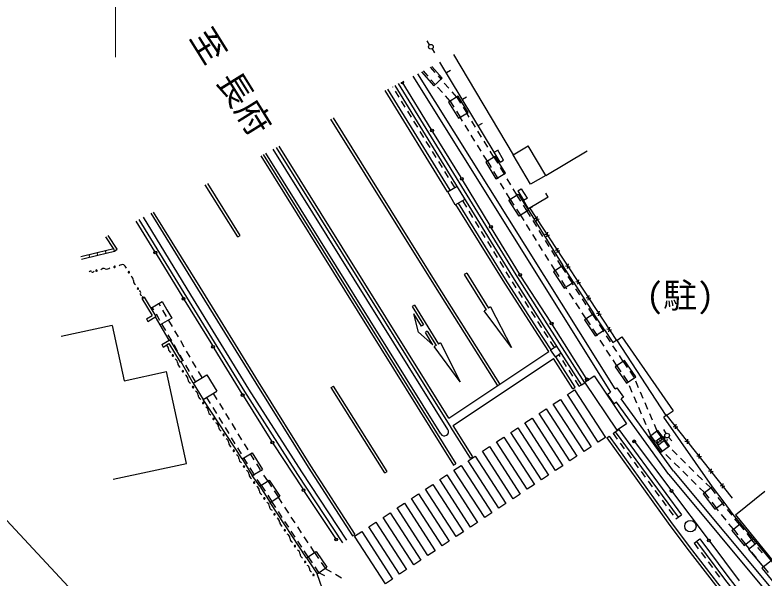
# Model space of a CAD drawing. Units: millimetres, scale not verified. Extents: x 40000 to 680000, y 20000 to 380000.
# Drawn here: x 140712 to 180416, y 322489 to 352311 of the extents above; entities that cross this region are included whole.
import ezdxf
from ezdxf.enums import TextEntityAlignment as Align

# ---------------------------------------------------------------- set-up
doc = ezdxf.new("R2010")
doc.units = ezdxf.units.MM
doc.header["$LTSCALE"] = 1000
for name, color, linetype, lineweight in [('M-BGD', 7, 'Continuous', 25), ('M-STR-HTXT', 7, 'Continuous', 13), ('M-STR-STRC', 7, 'Continuous', 25)]:
    doc.layers.add(name, color=color, linetype=linetype, lineweight=lineweight)
doc.styles.add('ＭＳ ゴシック', font='')
doc.styles.get('ＭＳ ゴシック').set_extended_font_data('MS Gothic')

msp = doc.modelspace()

# ---------------------------------------------------------------- linework, layer by layer
at = {"layer": 'M-BGD'}
for p, q in [((162662, 350735), (162528, 350946)), ((162793, 350522), (162923, 350309)), ((163928, 350223), (167081, 344904)), ((166087, 345047), (163208, 349819)), ((162694, 349550), (162941, 349268)), ((161766, 349064), (172238, 332331)), ((172483, 332504), (162030, 349202)), ((162320, 349354), (162568, 349072)), ((163106, 349080), (163264, 348900)), ((163547, 349257), (163761, 349387)), ((162749, 346258), (161204, 348770)), ((162733, 348884), (162956, 348629)), ((163270, 348894), (163264, 348900)), ((163685, 348427), (163436, 348707)), ((160721, 348492), (160710, 348511)), ((161048, 347959), (160852, 348279)), ((163335, 348208), (163084, 348487)), ((164101, 347960), (163851, 348240)), ((163752, 347743), (163502, 348022)), ((164101, 347960), (164298, 347641)), ((164394, 347854), (164608, 347983)), ((161375, 347427), (161179, 347746)), ((163752, 347743), (163950, 347425)), ((164430, 347429), (164628, 347110)), ((161702, 346894), (161506, 347214)), ((164082, 347212), (164280, 346894)), ((164756, 346902), (164629, 347109)), ((162029, 346361), (161833, 346681)), ((164406, 346689), (164281, 346893)), ((165085, 346371), (164888, 346690)), ((164734, 346158), (164537, 346477)), ((165240, 346450), (165454, 346579)), ((162356, 345829), (162160, 346148)), ((164324, 343701), (162828, 346131)), ((165062, 345626), (164866, 345945)), ((165413, 345839), (165216, 346158)), ((162683, 345296), (162487, 345615)), ((165741, 345307), (165544, 345626)), ((163630, 330360), (154385, 345201)), ((163010, 344763), (162814, 345083)), ((165391, 345094), (165194, 345413)), ((166069, 344775), (165872, 345094)), ((166087, 345047), (166301, 345176)), ((166087, 345047), (166268, 345153)), ((166394, 344524), (166087, 345047)), ((166575, 344630), (166268, 345153)), ((167081, 344904), (167881, 345379)), ((168807, 343816), (167881, 345379)), ((168807, 343816), (170997, 345114)), ((163248, 330122), (153985, 344992)), ((163248, 330122), (153985, 344992)), ((165719, 344562), (165522, 344881)), ((166069, 344775), (166264, 344454)), ((168007, 343342), (167081, 344904)), ((163337, 344230), (163141, 344550)), ((165719, 344562), (165914, 344241)), ((166394, 344524), (166575, 344630)), ((163664, 343698), (163467, 344017)), ((166044, 344028), (166238, 343707)), ((166394, 344241), (166589, 343920)), ((166633, 343848), (166607, 343891)), ((163991, 343165), (163794, 343485)), ((165868, 341154), (164402, 343573)), ((166289, 343624), (166257, 343677)), ((166955, 343312), (166761, 343634)), ((168807, 343816), (168007, 343342)), ((163616, 342947), (164120, 343241)), ((166611, 343089), (166418, 343410)), ((167277, 342777), (167084, 343098)), ((167336, 342994), (167516, 343103)), ((167516, 343103), (167817, 342605)), ((164019, 342256), (163622, 342936)), ((166933, 342553), (166740, 342875)), ((167487, 342453), (167283, 342767)), ((167336, 342994), (167637, 342497)), ((168937, 342658), (167905, 342045)), ((168937, 342658), (168809, 342873)), ((164019, 342256), (164539, 342559)), ((164628, 342125), (164432, 342445)), ((167144, 342230), (166939, 342544)), ((167637, 342497), (167852, 342624)), ((167637, 342497), (167852, 342624)), ((167905, 342045), (167637, 342497)), ((167905, 342045), (167777, 342260)), ((167905, 342045), (167777, 342260)), ((164955, 341593), (164759, 341912)), ((167484, 341705), (167280, 342020)), ((167828, 341929), (167624, 342243)), ((168004, 341646), (167828, 341929)), ((167900, 341976), (169722, 339036)), ((167905, 342045), (168120, 342173)), ((167948, 342103), (172548, 335068)), ((167658, 341425), (167484, 341705)), ((168210, 341541), (168455, 341489)), ((168358, 341637), (168307, 341393)), ((147117, 341397), (148100, 339792)), ((165282, 341060), (165086, 341379)), ((167988, 340893), (167790, 341212)), ((168333, 341114), (168135, 341433)), ((165608, 340527), (165412, 340847)), ((167412, 338607), (165946, 341026)), ((168317, 340362), (168119, 340681)), ((168662, 340583), (168465, 340902)), ((168758, 340704), (169002, 340652)), ((168905, 340800), (168854, 340556)), ((145508, 340555), (145914, 339937)), ((146119, 339899), (145642, 340625)), ((165935, 339994), (165739, 340314)), ((168992, 340052), (168794, 340371)), ((145069, 339734), (145946, 339945)), ((145981, 339799), (145946, 339945)), ((145981, 339799), (146119, 339899)), ((168646, 339831), (168449, 340150)), ((169453, 339963), (169401, 339719)), ((144193, 339524), (145069, 339734)), ((144228, 339378), (145104, 339589)), ((144666, 339483), (144631, 339629)), ((145104, 339589), (145069, 339734)), ((145104, 339589), (145981, 339799)), ((145542, 339694), (145507, 339840)), ((148178, 339664), (149595, 337349)), ((166261, 339461), (166066, 339781)), ((168976, 339300), (168778, 339619)), ((169321, 339521), (169123, 339839)), ((169305, 339867), (169549, 339815)), ((166588, 338928), (166392, 339248)), ((169305, 338769), (169107, 339087)), ((169650, 338990), (169453, 339308)), ((170000, 339126), (169949, 338882)), ((166915, 338396), (166719, 338715)), ((169305, 338769), (169507, 338453)), ((169650, 338990), (169852, 338674)), ((169852, 339030), (170097, 338978)), ((169079, 336032), (167492, 338480)), ((169987, 338463), (170189, 338147)), ((170547, 338289), (170496, 338045)), ((167250, 337868), (167048, 338184)), ((169642, 338242), (169844, 337926)), ((169931, 337791), (169867, 337889)), ((170274, 338016), (170213, 338110)), ((170285, 338156), (171356, 336484)), ((170399, 338193), (170644, 338141)), ((167586, 337341), (167385, 337657)), ((170270, 337266), (170067, 337581)), ((170613, 337491), (170409, 337806)), ((147552, 337368), (147424, 337290)), ((147424, 337290), (147966, 336391)), ((147552, 337368), (148172, 336340)), ((147901, 336790), (148499, 337137)), ((148499, 337137), (148756, 336692)), ((149673, 337221), (151159, 334796)), ((167922, 336814), (167721, 337130)), ((170952, 336966), (170749, 337281)), ((170946, 337356), (171191, 337304)), ((171094, 337452), (171043, 337208)), ((148068, 336676), (147977, 336834)), ((148420, 336886), (148331, 337040)), ((170610, 336741), (170406, 337056)), ((171292, 336441), (171088, 336756)), ((147666, 336210), (147966, 336391)), ((147744, 336082), (148172, 336340)), ((148382, 336135), (148194, 336459)), ((148734, 336346), (148545, 336670)), ((168258, 336287), (168057, 336603)), ((170949, 336216), (170745, 336531)), ((171292, 336441), (171498, 336128)), ((171494, 336519), (171738, 336467)), ((171641, 336615), (171590, 336371)), ((147666, 336210), (147744, 336082)), ((148695, 335594), (148507, 335919)), ((149047, 335805), (148859, 336129)), ((168588, 335770), (168393, 336076)), ((170951, 333072), (169160, 335905)), ((170949, 336216), (171155, 335903)), ((171635, 335919), (171841, 335606)), ((145861, 335861), (143157, 335276)), ((145861, 335861), (146494, 332935)), ((148865, 335080), (148405, 335895)), ((149360, 335264), (149172, 335588)), ((168594, 335760), (168588, 335770)), ((168930, 335233), (168729, 335549)), ((171292, 335694), (171498, 335380)), ((171892, 335527), (171851, 335590)), ((171916, 335632), (172360, 334957)), ((172041, 335682), (172285, 335630)), ((172189, 335778), (172137, 335534)), ((149008, 335054), (148820, 335378)), ((171553, 335296), (171509, 335365)), ((172232, 335003), (172028, 335318)), ((172592, 335087), (172836, 335256)), ((172836, 335256), (175552, 331343)), ((148485, 334851), (148914, 335109)), ((148485, 334851), (148563, 334722)), ((148563, 334722), (148863, 334903)), ((148863, 334903), (149456, 333918)), ((148914, 335109), (149585, 333996)), ((149322, 334513), (149134, 334837)), ((149674, 334723), (149486, 335048)), ((169266, 334706), (169065, 335022)), ((169069, 334567), (169389, 334793)), ((171894, 334772), (171689, 335087)), ((172360, 334957), (172581, 335103)), ((172573, 334479), (172368, 334793)), ((175187, 331092), (172581, 335103)), ((149987, 334183), (149799, 334507)), ((151237, 334668), (152723, 332243)), ((169329, 334197), (169069, 334567)), ((169329, 334197), (169632, 334411)), ((169571, 334228), (169510, 334325)), ((172234, 334248), (172030, 334562)), ((149635, 333972), (149447, 334296)), ((149585, 333996), (149456, 333918)), ((150141, 332818), (149504, 333947)), ((150301, 333642), (150113, 333966)), ((169907, 333701), (169705, 334017)), ((172574, 333723), (172370, 334038)), ((172913, 333954), (172709, 334269)), ((172913, 333954), (173124, 333645)), ((149949, 333431), (149761, 333756)), ((172574, 333723), (172785, 333414)), ((146494, 332935), (148732, 333419)), ((149785, 328553), (148732, 333419)), ((150262, 332891), (150074, 333215)), ((150141, 332818), (150870, 333254)), ((150614, 333101), (150426, 333426)), ((150870, 333254), (151394, 332378)), ((170243, 333174), (170041, 333490)), ((172926, 333207), (173137, 332897)), ((173265, 333438), (173476, 333128)), ((150141, 332818), (150665, 331941)), ((170579, 332647), (170377, 332963)), ((170579, 332647), (170705, 332728)), ((170705, 332728), (170874, 332835)), ((173724, 332567), (173577, 332912)), ((150665, 331941), (151394, 332378)), ((172483, 332504), (172569, 332565)), ((173392, 332321), (173245, 332666)), ((173969, 331993), (173822, 332338)), ((152731, 328794), (150665, 331941)), ((150852, 332053), (151048, 331734)), ((151204, 332264), (151400, 331944)), ((152802, 332116), (154299, 329730)), ((175564, 328148), (172802, 331976)), ((173638, 331747), (173491, 332091)), ((151531, 331731), (151726, 331411)), ((175327, 327964), (172557, 331802)), ((174214, 331418), (174067, 331763)), ((151179, 331520), (151375, 331201)), ((151857, 331198), (152053, 330878)), ((173884, 331172), (173737, 331517)), ((174460, 330843), (174313, 331188)), ((175170, 331157), (178677, 326717)), ((175188, 331090), (175552, 331343)), ((151505, 330987), (151701, 330668)), ((174130, 330598), (173983, 330942)), ((175187, 331092), (175068, 331004)), ((177636, 327326), (175068, 331004)), ((151832, 330454), (152027, 330135)), ((152183, 330665), (152379, 330345)), ((172493, 330232), (172670, 330362)), ((172670, 330362), (175993, 325843)), ((174376, 330023), (174229, 330368)), ((174705, 330268), (174558, 330613)), ((175036, 330358), (175166, 330144)), ((175560, 330521), (175808, 330492)), ((175698, 330631), (175669, 330382)), ((152510, 330132), (152706, 329812)), ((172372, 330143), (172493, 330232)), ((172372, 330143), (172594, 329841)), ((172493, 330232), (175816, 325713)), ((174905, 329147), (174296, 329963)), ((174611, 329708), (174387, 330009)), ((174639, 329741), (174956, 329984)), ((174940, 329953), (174716, 330254)), ((175117, 329984), (174891, 329879)), ((175026, 329975), (175118, 329856)), ((175072, 329915), (175131, 329961)), ((152158, 329921), (152354, 329602)), ((152836, 329599), (153032, 329279)), ((154380, 329604), (155942, 327205)), ((172742, 329639), (172964, 329337)), ((173539, 329666), (175425, 327161)), ((174630, 329671), (174721, 329552)), ((175108, 329786), (174791, 329542)), ((175314, 329452), (175089, 329753)), ((175477, 329754), (175313, 329943)), ((176179, 329736), (176428, 329707)), ((176318, 329846), (176289, 329598)), ((152484, 329388), (152680, 329069)), ((174985, 329207), (174761, 329508)), ((174992, 329201), (174985, 329207)), ((175318, 329448), (175314, 329452)), ((175763, 329010), (175496, 329273)), ((152731, 328794), (153268, 329123)), ((152731, 328794), (153272, 327911)), ((152811, 328855), (153007, 328536)), ((153163, 329066), (153358, 328746)), ((153268, 329123), (153809, 328240)), ((173112, 329136), (173334, 328834)), ((175437, 328762), (175170, 329025)), ((176209, 328572), (175942, 328835)), ((176799, 328952), (177048, 328922)), ((176938, 329061), (176909, 328813)), ((145914, 327716), (149785, 328553)), ((153489, 328533), (153685, 328213)), ((173483, 328633), (173705, 328330)), ((175883, 328324), (175616, 328587)), ((176655, 328134), (176387, 328397)), ((153137, 328322), (153333, 328003)), ((153272, 327911), (153809, 328240)), ((153389, 327918), (153357, 327963)), ((153733, 328141), (153707, 328178)), ((173853, 328129), (174075, 327827)), ((175327, 327964), (183960, 317626)), ((175564, 328148), (184186, 317823)), ((176329, 327886), (176061, 328149)), ((177419, 328167), (177667, 328138)), ((177558, 328276), (177529, 328028)), ((153665, 327354), (153272, 327911)), ((153749, 327408), (153533, 327714)), ((153665, 327354), (154169, 327679)), ((154093, 327630), (153877, 327937)), ((154093, 327630), (154297, 327315)), ((154169, 327679), (154724, 326821)), ((174223, 327626), (174445, 327323)), ((176775, 327448), (176507, 327711)), ((177101, 327696), (176833, 327959)), ((153665, 327354), (154220, 326495)), ((153749, 327408), (153953, 327093)), ((177220, 327010), (176953, 327273)), ((177547, 327258), (177279, 327521)), ((177547, 327258), (177774, 326960)), ((178039, 327382), (178287, 327353)), ((178178, 327492), (178149, 327243)), ((154088, 326883), (154292, 326568)), ((154220, 326495), (154724, 326821)), ((154433, 327106), (154636, 326791)), ((156025, 327079), (157675, 324587)), ((174593, 327122), (174816, 326820)), ((175515, 327042), (177401, 324537)), ((177220, 327010), (177448, 326712)), ((178848, 325832), (180401, 327092)), ((156147, 323552), (154220, 326495)), ((154518, 326222), (154313, 326536)), ((154859, 326450), (154654, 326764)), ((174964, 326619), (175186, 326316)), ((177599, 326513), (177826, 326214)), ((177925, 326761), (178152, 326463)), ((178278, 326305), (178171, 326438)), ((178736, 325850), (178261, 326506)), ((154861, 325699), (154655, 326013)), ((155201, 325927), (154996, 326241)), ((175334, 326115), (175556, 325813)), ((177960, 326047), (177845, 326190)), ((178670, 325818), (178435, 326110)), ((155544, 325405), (155338, 325718)), ((175695, 325624), (175816, 325713)), ((175816, 325713), (175993, 325843)), ((178352, 325560), (178117, 325852)), ((182781, 320935), (178736, 325850)), ((179062, 325331), (178827, 325624)), ((178848, 325832), (182783, 320982)), ((155203, 325176), (154998, 325490)), ((155886, 324882), (155681, 325195)), ((178744, 325073), (178509, 325365)), ((178666, 325010), (179122, 325380)), ((179062, 325331), (179298, 325040)), ((155546, 324654), (155340, 324967)), ((178666, 325010), (179312, 324213)), ((178744, 325073), (178980, 324782)), ((179456, 324846), (179692, 324554)), ((155888, 324131), (155683, 324444)), ((156229, 324359), (156023, 324673)), ((158263, 324491), (158264, 324491)), ((176662, 324338), (176959, 324560)), ((177492, 324417), (179046, 322347)), ((179137, 324588), (179373, 324296)), ((179312, 324213), (179775, 324587)), ((179890, 324304), (179709, 324534)), ((156571, 323836), (156366, 324150)), ((176662, 324338), (176887, 324038)), ((179572, 324045), (179390, 324276)), ((179545, 324016), (179961, 324359)), ((179545, 324016), (180323, 323073)), ((180277, 323814), (180045, 324108)), ((156231, 323608), (156025, 323922)), ((156147, 323552), (156663, 323897)), ((156231, 323608), (156439, 323296)), ((156571, 323836), (156780, 323524)), ((156663, 323897), (157224, 323058)), ((177036, 323838), (177261, 323538)), ((179959, 323555), (179727, 323849)), ((156147, 323552), (156709, 322713)), ((156919, 323317), (157128, 323005)), ((177411, 323337), (177635, 323037)), ((180346, 323064), (180114, 323359)), ((180323, 323073), (180739, 323416)), ((156578, 323089), (156787, 322777)), ((156709, 322713), (157224, 323058)), ((157133, 322997), (157457, 322809)), ((177785, 322837), (178009, 322536)), ((180255, 323018), (180323, 323073)), ((180269, 323001), (180255, 323018)), ((180269, 323001), (180902, 322224)), ((180346, 323064), (180583, 322773)), ((157171, 321398), (156709, 322713)), ((157118, 322599), (156792, 322769)), ((157674, 322684), (157998, 322495))]:
    msp.add_line(p, q, dxfattribs=at)
for points in [[(162229, 349306), (162881, 348564), (163329, 348957), (162773, 349591)], [(170874, 332835), (168883, 335958), (167237, 338540), (164648, 342763), (161021, 348674)], [(170705, 332728), (168715, 335851), (167067, 338434), (164478, 342658), (160843, 348581)], [(147274, 341479), (149797, 337365), (152866, 332363), (155673, 327975), (158054, 324353)], [(147496, 341595), (150010, 337495), (153077, 332495), (155883, 328111), (158263, 324491)], [(148756, 336692), (149014, 336248), (148405, 335895), (148154, 336329)], [(172557, 331802), (172440, 331719), (172084, 332222), (172238, 332331)], [(172569, 332565), (172925, 332062), (172802, 331976)], [(176782, 324428), (178276, 322430), (180449, 319652)], [(176959, 324560), (178451, 322564), (180622, 319788)]]:
    msp.add_lwpolyline(points, dxfattribs=at)
for points in [[(163667, 347691), (164196, 346840), (164702, 347155), (164174, 348005)], [(165633, 344510), (166171, 343625), (166671, 343929), (166133, 344814)], [(167400, 341651), (166849, 342499), (167349, 342824), (167900, 341976)], [(169221, 338715), (169783, 337835), (170285, 338156), (169722, 339036)], [(170866, 336161), (171425, 335310), (171916, 335632), (171356, 336484)], [(172987, 334005), (172491, 333667), (173077, 332809), (173572, 333147)], [(174296, 329963), (174905, 329147), (175354, 329482), (174746, 330298)], [(177141, 326949), (177765, 326129), (178261, 326506), (177636, 327326)]]:
    msp.add_lwpolyline(points, close=True, dxfattribs=at)
for centre, radius in [((162728, 350629), 125), ((162789, 346195), 75), ((162789, 346195), 60), ((162789, 346195), 50), ((162789, 346195), 50), ((162789, 346195), 50), ((162789, 346195), 50), ((164363, 343637), 75), ((164363, 343637), 60), ((164363, 343637), 50), ((164363, 343637), 50), ((164363, 343637), 50), ((164363, 343637), 50), ((165907, 341090), 75), ((165907, 341090), 60), ((165907, 341090), 50), ((165907, 341090), 50), ((165907, 341090), 50), ((165907, 341090), 50), ((148139, 339728), 75), ((148139, 339728), 60), ((148139, 339728), 50), ((148139, 339728), 50), ((148139, 339728), 50), ((148139, 339728), 50), ((167451, 338543), 75), ((167451, 338543), 60), ((167451, 338543), 50), ((167451, 338543), 50), ((167451, 338543), 50), ((167451, 338543), 50), ((149634, 337285), 75), ((149634, 337285), 60), ((149634, 337285), 50), ((149634, 337285), 50), ((149634, 337285), 50), ((149634, 337285), 50), ((169120, 335969), 75), ((169120, 335969), 60), ((169120, 335969), 50), ((169120, 335969), 50), ((169120, 335969), 50), ((169120, 335969), 50), ((151198, 334732), 75), ((151198, 334732), 60), ((151198, 334732), 50), ((151198, 334732), 50), ((151198, 334732), 50), ((151198, 334732), 50), ((170991, 333009), 75), ((170991, 333009), 60), ((170991, 333009), 50), ((170991, 333009), 50), ((170991, 333009), 50), ((170991, 333009), 50), ((152762, 332179), 75), ((152762, 332179), 60), ((152762, 332179), 50), ((152762, 332179), 50), ((152762, 332179), 50), ((152762, 332179), 50), ((175231, 330037), 125), ((154339, 329666), 75), ((154339, 329666), 60), ((154339, 329666), 50), ((154339, 329666), 50), ((154339, 329666), 50), ((154339, 329666), 50), ((173494, 329726), 75), ((173494, 329726), 60), ((173494, 329726), 50), ((173494, 329726), 50), ((173494, 329726), 50), ((173494, 329726), 50), ((174755, 329672), 41.7), ((174874, 329763), 41.7), ((174993, 329854), 41.7), ((155983, 327142), 75), ((155983, 327142), 60), ((155983, 327142), 50), ((155983, 327142), 50), ((155983, 327142), 50), ((155983, 327142), 50), ((175470, 327101), 75), ((175470, 327101), 60), ((175470, 327101), 50), ((175470, 327101), 50), ((175470, 327101), 50), ((175470, 327101), 50), ((176464, 325236), 300), ((157717, 324525), 75), ((157717, 324525), 60), ((157717, 324525), 50), ((157717, 324525), 50), ((157717, 324525), 50), ((157717, 324525), 50), ((177447, 324477), 75), ((177447, 324477), 60), ((177447, 324477), 50), ((177447, 324477), 50), ((177447, 324477), 50), ((177447, 324477), 50)]:
    msp.add_circle(centre, radius, dxfattribs=at)
for centre, radius, start, end in [((161214, 348752), 75, 191.8711, 43.3837), ((161214, 348752), 60, 187.7851, 47.4697), ((161214, 348752), 50, 183.5908, 51.664), ((161214, 348752), 50, 183.5908, 51.664), ((161214, 348752), 50, 183.5908, 51.664), ((161214, 348752), 50, 183.5908, 51.664), ((146389, 338863), 227, 68.5545, 135.3515), ((144714, 338665), 74.3, 41.6405, 162.2655), ((144825, 338764), 74.3, 221.6405, 342.2655), ((145022, 338768), 37.5, 2.3004, 182.3004), ((145022, 338768), 37.5, 182.3004, 2.3004), ((145410, 338656), 227, 68.5545, 135.3515), ((145576, 339079), 227, 248.5545, 315.3515), ((145983, 338971), 37.5, 2.3004, 182.3004), ((145983, 338971), 37.5, 182.3004, 2.3004), ((146162, 338660), 517, 28.6473, 53.2859), ((146737, 338689), 37.5, 2.3004, 182.3004), ((146737, 338689), 37.5, 182.3004, 2.3004), ((146752, 338269), 227, 355.5019, 62.2989), ((147205, 338234), 227, 175.5019, 242.2989), ((147220, 337814), 37.5, 2.3004, 182.3004), ((147220, 337814), 37.5, 182.3004, 2.3004), ((147291, 337611), 74.3, 328.5879, 89.2129), ((147417, 337533), 74.3, 148.5879, 269.2129), ((147479, 337346), 37.5, 2.3004, 182.3004), ((147479, 337346), 37.5, 182.3004, 2.3004), ((148689, 334641), 156, 352.0865, 73.2082), ((148998, 334598), 156, 172.0865, 253.2082), ((149062, 334278), 37.5, 2.3004, 182.3004), ((149062, 334278), 37.5, 182.3004, 2.3004), ((149101, 333866), 227, 359.2489, 66.0459), ((149555, 333860), 227, 179.2489, 246.0459), ((149598, 333442), 37.5, 2.3004, 182.3004), ((149598, 333442), 37.5, 182.3004, 2.3004), ((149640, 333024), 227, 359.2489, 66.0459), ((150095, 333018), 227, 179.2489, 246.0459), ((150137, 332600), 37.5, 2.3004, 182.3004), ((150137, 332600), 37.5, 182.3004, 2.3004), ((150180, 332182), 227, 359.2489, 66.0459), ((150634, 332176), 227, 179.2489, 246.0459), ((150677, 331758), 37.5, 2.3004, 182.3004), ((150677, 331758), 37.5, 182.3004, 2.3004), ((150719, 331340), 227, 359.2489, 66.0459), ((151173, 331334), 227, 179.2489, 246.0459), ((151216, 330916), 37.5, 2.3004, 182.3004), ((151216, 330916), 37.5, 182.3004, 2.3004), ((151259, 330498), 227, 359.2489, 66.0459), ((151713, 330492), 227, 179.2489, 246.0459), ((163439, 330241), 225, 211.9183, 31.9183), ((151756, 330074), 37.5, 2.3004, 182.3004), ((151756, 330074), 37.5, 182.3004, 2.3004), ((174983, 329917), 71.9, 53.0094, 111.9464), ((151798, 329656), 227, 359.2489, 66.0459), ((152252, 329650), 227, 179.2489, 246.0459), ((174708, 329696), 82.7, 147.1819, 197.7739), ((174764, 329612), 74.8, 234.257, 290.6988), ((175182, 329801), 69.3, 321.7914, 23.1644), ((152295, 329232), 37.5, 2.3004, 182.3004), ((152295, 329232), 37.5, 182.3004, 2.3004), ((152338, 328814), 227, 359.2489, 66.0459), ((152792, 328808), 227, 179.2489, 246.0459), ((152835, 328390), 37.5, 2.3004, 182.3004), ((152835, 328390), 37.5, 182.3004, 2.3004), ((152877, 327972), 227, 359.2489, 66.0459), ((153331, 327966), 227, 179.2489, 246.0459), ((153374, 327548), 37.5, 2.3004, 182.3004), ((153374, 327548), 37.5, 182.3004, 2.3004), ((153417, 327130), 227, 359.2489, 66.0459), ((153871, 327124), 227, 179.2489, 246.0459), ((153913, 326706), 37.5, 2.3004, 182.3004), ((153913, 326706), 37.5, 182.3004, 2.3004), ((153956, 326288), 227, 359.2489, 66.0459), ((154410, 326282), 227, 179.2489, 246.0459), ((154453, 325864), 37.5, 2.3004, 182.3004), ((154453, 325864), 37.5, 182.3004, 2.3004), ((154496, 325446), 227, 359.2489, 66.0459), ((154950, 325440), 227, 179.2489, 246.0459), ((154992, 325022), 37.5, 2.3004, 182.3004), ((154992, 325022), 37.5, 182.3004, 2.3004), ((155035, 324604), 227, 359.2489, 66.0459), ((155489, 324598), 227, 179.2489, 246.0459), ((155532, 324180), 37.5, 2.3004, 182.3004), ((155532, 324180), 37.5, 182.3004, 2.3004), ((155575, 323762), 227, 359.2489, 66.0459), ((156029, 323756), 227, 179.2489, 246.0459), ((156071, 323338), 37.5, 2.3004, 182.3004), ((156071, 323338), 37.5, 182.3004, 2.3004), ((156140, 323011), 156, 352.0865, 73.2082), ((156449, 322968), 156, 172.0865, 253.2082), ((156513, 322648), 37.5, 2.3004, 182.3004), ((156513, 322648), 37.5, 182.3004, 2.3004)]:
    msp.add_arc(centre, radius, start, end, dxfattribs=at)
at = {"layer": 'M-STR-HTXT'}
msp.add_line((146034, 350071), (146034, 361071), dxfattribs=at)
msp.add_lwpolyline([(148925, 316224), (140025, 325795), (113925, 325795)], dxfattribs=at)
at = {"layer": 'M-STR-STRC'}
for p, q in [((163613, 342945), (160315, 348304)), ((163741, 343024), (160448, 348374)), ((163799, 330466), (154563, 345294)), ((163676, 330947), (154696, 345364)), ((153720, 344853), (163928, 328458)), ((153854, 344923), (164055, 328537)), ((152502, 340552), (150785, 343316)), ((152629, 340631), (150918, 343386)), ((152502, 340552), (152629, 340631)), ((164623, 338639), (164495, 338559)), ((164495, 338559), (165657, 336701)), ((164623, 338638), (165784, 336780)), ((161862, 336941), (161739, 336865)), ((161739, 336865), (162338, 335891)), ((161862, 336941), (163126, 334883)), ((165657, 336701), (165551, 336635)), ((165890, 336847), (165784, 336780)), ((165890, 336847), (166992, 334705)), ((162235, 335828), (161833, 336483)), ((162076, 335505), (161833, 336483)), ((166992, 334705), (165551, 336635)), ((162338, 335891), (162235, 335828)), ((162539, 335564), (162437, 335501)), ((162539, 335564), (163004, 334808)), ((162076, 335505), (162839, 334847)), ((162839, 334847), (162437, 335501)), ((163004, 334808), (162901, 334745)), ((164272, 332882), (162901, 334745)), ((163229, 334946), (163126, 334883)), ((163229, 334946), (164272, 332882)), ((163676, 330947), (168968, 334494)), ((163915, 330565), (169213, 334116)), ((170249, 332517), (169213, 334116)), ((170375, 332599), (169336, 334202)), ((157450, 332576), (157577, 332656)), ((160293, 328054), (157450, 332576)), ((160420, 328134), (157577, 332656)), ((170249, 332517), (170375, 332599)), ((164822, 328836), (163788, 330486)), ((164949, 328915), (163915, 330565)), ((172046, 329908), (172168, 329996)), ((164822, 328836), (164949, 328915)), ((163928, 328458), (164055, 328537)), ((160293, 328054), (160420, 328134)), ((158571, 324721), (158697, 324802))]:
    msp.add_line(p, q, dxfattribs=at)
for points in [[(166259, 332697), (162967, 337906), (157436, 346798)], [(166386, 332777), (163094, 337985), (157569, 346867)], [(168968, 334494), (168235, 335626), (166556, 338242), (164053, 342275)], [(169090, 334582), (168361, 335707), (166683, 338322), (164183, 342351)], [(148032, 341876), (150500, 337887), (153587, 332885), (156361, 328436), (158697, 324802)], [(147899, 341806), (150373, 337808), (153459, 332806), (156234, 328356), (158571, 324721)], [(172168, 329996), (175415, 325476), (176398, 324155), (177908, 322207), (180146, 319379), (181763, 317443), (183355, 315531)], [(172046, 329908), (175294, 325388), (176279, 324064), (177790, 322114), (180029, 319284), (181648, 317347), (183239, 315435)]]:
    msp.add_lwpolyline(points, dxfattribs=at)
for points in [[(170874, 332868), (171376, 333206), (173090, 330660), (172589, 330322)], [(171587, 329691), (169961, 332204), (170339, 332448), (171965, 329935)], [(170836, 329190), (169210, 331704), (169588, 331948), (171214, 329435)], [(170084, 328690), (168458, 331203), (168836, 331448), (170462, 328935)], [(169333, 328190), (167707, 330703), (168085, 330948), (169711, 328434)], [(168582, 327690), (166956, 330203), (167334, 330447), (168960, 327934)], [(167830, 327189), (166204, 329703), (166582, 329947), (168208, 327434)], [(167079, 326689), (165453, 329202), (165831, 329447), (167457, 326934)], [(166328, 326189), (164702, 328702), (165080, 328947), (166705, 326433)], [(165576, 325689), (163950, 328202), (164328, 328446), (165954, 325933)], [(164825, 325189), (163199, 327702), (163577, 327946), (165203, 325433)], [(164074, 324688), (162448, 327202), (162826, 327446), (164451, 324933)], [(163322, 324188), (161696, 326701), (162074, 326946), (163700, 324433)], [(162571, 323688), (160945, 326201), (161323, 326446), (162949, 323932)], [(161820, 323188), (160194, 325701), (160571, 325945), (162197, 323432)], [(161068, 322688), (159442, 325201), (159820, 325445), (161446, 322932)], [(160317, 322187), (158691, 324700), (159069, 324945), (160695, 322432)]]:
    msp.add_lwpolyline(points, close=True, dxfattribs=at)

# ---------------------------------------------------------------- texts
at = {"layer": 'M-BGD', "style": 'ＭＳ ゴシック'}
msp.add_text('至 長府', height=1320, rotation=301.918, dxfattribs=at).set_placement((152922, 345557), align=Align.BOTTOM_RIGHT)
msp.add_text('(駐)', height=1320, dxfattribs=at).set_placement((175927, 336402), align=Align.BOTTOM_CENTER)

doc.saveas('drawing.dxf')
